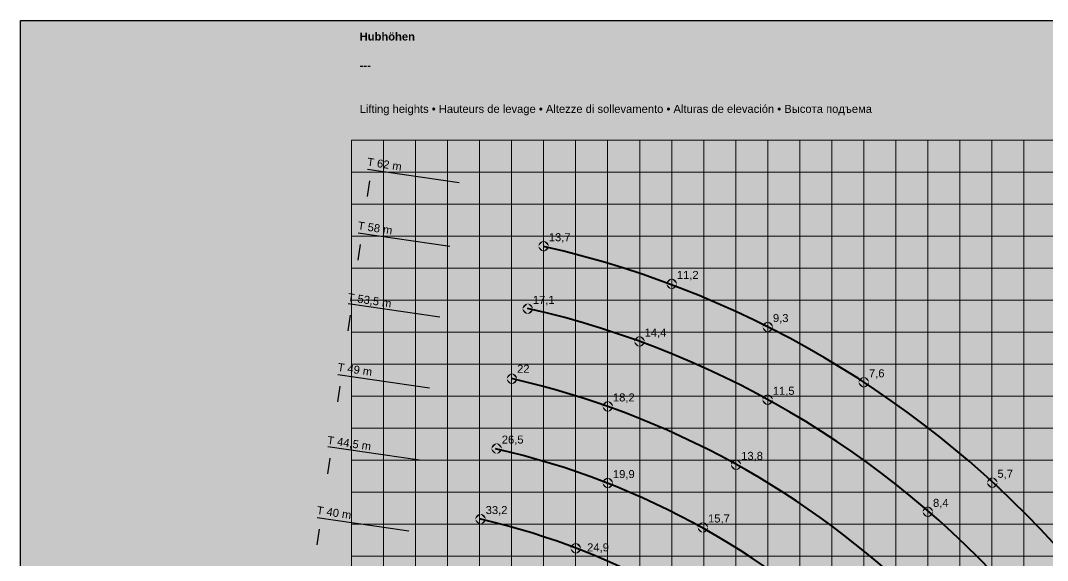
# Model space of a CAD drawing. Header units: millimetres. Extents: x -20671 to 76988, y -14746 to 75470.
# Drawn here: x -20671 to 43469, y 41720 to 75470 of the extents above; entities that cross this region are included whole.
import ezdxf

# ---------------------------------------------------------------- set-up
doc = ezdxf.new("R2010")
doc.units = ezdxf.units.MM
doc.layers.add('PDF_Geometry', color=7, linetype='Continuous', true_color=0xadadad)
doc.layers.add('PDF_Text', color=250, linetype='Continuous')
doc.styles.add('PDF Arial', font='arial.ttf')
doc.styles.add('PDF Arial Bold', font='arialbd.ttf')

msp = doc.modelspace()

# ---------------------------------------------------------------- hatches: boundary and pattern name
at = {"lineweight": 35, "true_color": 0xfff1c8, "transparency": 33554687}
h = msp.add_hatch(color=254, dxfattribs=at)
h.dxf.hatch_style = 1
h.paths.add_polyline_path([(76988, -3684), (-20671, -3684), (-20671, 75470), (76988, 75470)])
at = {"layer": 'PDF_Geometry', "lineweight": 40, "transparency": 16777216}
h = msp.add_hatch(color=250, dxfattribs=at)
h.paths.add_polyline_path([(12000, 61686, 0.414273), (11678, 61364)], flags=0)
h.paths.add_polyline_path([(12323, 61364, 0.414605), (12000, 61686)], flags=0)
h.paths.add_polyline_path([(12000, 61042, 0.414273), (12323, 61364)], flags=0)
h.paths.add_polyline_path([(11678, 61364, 0.413942), (12000, 61042)], flags=0)
h = msp.add_hatch(color=250, dxfattribs=at)
h.paths.add_polyline_path([(20000, 59330, 0.414273), (19678, 59008)], flags=0)
h.paths.add_polyline_path([(20323, 59008, 0.414605), (20000, 59330)], flags=0)
h.paths.add_polyline_path([(20000, 58685, 0.414273), (20323, 59008)], flags=0)
h.paths.add_polyline_path([(19678, 59008, 0.413942), (20000, 58685)], flags=0)
h = msp.add_hatch(color=250, dxfattribs=at)
h.paths.add_polyline_path([(11005, 57773, 0.414273), (10683, 57450)], flags=0)
h.paths.add_polyline_path([(11327, 57450, 0.414605), (11005, 57773)], flags=0)
h.paths.add_polyline_path([(11005, 57128, 0.414273), (11327, 57450)], flags=0)
h.paths.add_polyline_path([(10683, 57450, 0.413942), (11005, 57128)], flags=0)
h = msp.add_hatch(color=250, dxfattribs=at)
h.paths.add_polyline_path([(26000, 56635, 0.414273), (25678, 56313)], flags=0)
h.paths.add_polyline_path([(26322, 56313, 0.414605), (26000, 56635)], flags=0)
h.paths.add_polyline_path([(26000, 55990, 0.414273), (26322, 56313)], flags=0)
h.paths.add_polyline_path([(25678, 56313, 0.413942), (26000, 55990)], flags=0)
h = msp.add_hatch(color=250, dxfattribs=at)
h.paths.add_polyline_path([(17989, 55731, 0.414273), (17667, 55409)], flags=0)
h.paths.add_polyline_path([(18312, 55409, 0.414605), (17989, 55731)], flags=0)
h.paths.add_polyline_path([(17989, 55086, 0.414273), (18312, 55409)], flags=0)
h.paths.add_polyline_path([(17667, 55409, 0.413942), (17989, 55086)], flags=0)
h = msp.add_hatch(color=250, dxfattribs=at)
h.paths.add_polyline_path([(10023, 53396, 0.414273), (9700, 53073)], flags=0)
h.paths.add_polyline_path([(10345, 53073, 0.414605), (10023, 53396)], flags=0)
h.paths.add_polyline_path([(10023, 52751, 0.414273), (10345, 53073)], flags=0)
h.paths.add_polyline_path([(9700, 53073, 0.413942), (10023, 52751)], flags=0)
h = msp.add_hatch(color=250, dxfattribs=at)
h.paths.add_polyline_path([(31998, 53181, 0.414273), (31676, 52858)], flags=0)
h.paths.add_polyline_path([(32320, 52858, 0.414605), (31998, 53181)], flags=0)
h.paths.add_polyline_path([(31998, 52536, 0.414273), (32320, 52858)], flags=0)
h.paths.add_polyline_path([(31676, 52858, 0.413942), (31998, 52536)], flags=0)
h = msp.add_hatch(color=250, dxfattribs=at)
h.paths.add_polyline_path([(25992, 52087, 0.414273), (25670, 51765)], flags=0)
h.paths.add_polyline_path([(26315, 51765, 0.414605), (25992, 52087)], flags=0)
h.paths.add_polyline_path([(25992, 51442, 0.414273), (26315, 51765)], flags=0)
h.paths.add_polyline_path([(25670, 51765, 0.413942), (25992, 51442)], flags=0)
h = msp.add_hatch(color=250, dxfattribs=at)
h.paths.add_polyline_path([(16009, 51672, 0.414273), (15686, 51349)], flags=0)
h.paths.add_polyline_path([(16331, 51349, 0.414605), (16009, 51672)], flags=0)
h.paths.add_polyline_path([(16009, 51027, 0.414273), (16331, 51349)], flags=0)
h.paths.add_polyline_path([(15686, 51349, 0.413942), (16009, 51027)], flags=0)
h = msp.add_hatch(color=250, dxfattribs=at)
h.paths.add_polyline_path([(9065, 49038, 0.414273), (8742, 48716)], flags=0)
h.paths.add_polyline_path([(9387, 48716, 0.414605), (9065, 49038)], flags=0)
h.paths.add_polyline_path([(9065, 48393, 0.414273), (9387, 48716)], flags=0)
h.paths.add_polyline_path([(8742, 48716, 0.413942), (9065, 48393)], flags=0)
h = msp.add_hatch(color=250, dxfattribs=at)
h.paths.add_polyline_path([(24018, 48020, 0.414273), (23696, 47698)], flags=0)
h.paths.add_polyline_path([(24340, 47698, 0.414605), (24018, 48020)], flags=0)
h.paths.add_polyline_path([(24018, 47376, 0.414273), (24340, 47698)], flags=0)
h.paths.add_polyline_path([(23696, 47698, 0.413942), (24018, 47376)], flags=0)
h = msp.add_hatch(color=250, dxfattribs=at)
h.paths.add_polyline_path([(16009, 46883, 0.414273), (15686, 46561)], flags=0)
h.paths.add_polyline_path([(16331, 46561, 0.414605), (16009, 46883)], flags=0)
h.paths.add_polyline_path([(16009, 46238, 0.414273), (16331, 46561)], flags=0)
h.paths.add_polyline_path([(15686, 46561, 0.413942), (16009, 46238)], flags=0)
h = msp.add_hatch(color=250, dxfattribs=at)
h.paths.add_polyline_path([(40025, 46901, 0.414273), (39702, 46578)], flags=0)
h.paths.add_polyline_path([(40347, 46578, 0.414605), (40025, 46901)], flags=0)
h.paths.add_polyline_path([(40025, 46256, 0.414273), (40347, 46578)], flags=0)
h.paths.add_polyline_path([(39702, 46578, 0.413942), (40025, 46256)], flags=0)
h = msp.add_hatch(color=250, dxfattribs=at)
h.paths.add_polyline_path([(36000, 45083, 0.414273), (35677, 44760)], flags=0)
h.paths.add_polyline_path([(36322, 44760, 0.414605), (36000, 45083)], flags=0)
h.paths.add_polyline_path([(36000, 44438, 0.414273), (36322, 44760)], flags=0)
h.paths.add_polyline_path([(35677, 44760, 0.413942), (36000, 44438)], flags=0)
h = msp.add_hatch(color=250, dxfattribs=at)
h.paths.add_polyline_path([(8059, 44632, 0.414273), (7737, 44310)], flags=0)
h.paths.add_polyline_path([(8382, 44310, 0.414605), (8059, 44632)], flags=0)
h.paths.add_polyline_path([(8059, 43988, 0.414273), (8382, 44310)], flags=0)
h.paths.add_polyline_path([(7737, 44310, 0.413942), (8059, 43988)], flags=0)
h = msp.add_hatch(color=250, dxfattribs=at)
h.paths.add_polyline_path([(21947, 44106, 0.414273), (21624, 43783)], flags=0)
h.paths.add_polyline_path([(22269, 43783, 0.414605), (21947, 44106)], flags=0)
h.paths.add_polyline_path([(21947, 43461, 0.414273), (22269, 43783)], flags=0)
h.paths.add_polyline_path([(21624, 43783, 0.413942), (21947, 43461)], flags=0)
h = msp.add_hatch(color=250, dxfattribs=at)
h.paths.add_polyline_path([(14011, 42802, 0.414273), (13688, 42480)], flags=0)
h.paths.add_polyline_path([(14333, 42480, 0.414605), (14011, 42802)], flags=0)
h.paths.add_polyline_path([(14011, 42157, 0.414273), (14333, 42480)], flags=0)
h.paths.add_polyline_path([(13688, 42480, 0.413942), (14011, 42157)], flags=0)

# ---------------------------------------------------------------- linework, layer by layer
at = {"transparency": 16777216}
msp.add_lwpolyline([(76988, -3684), (-20671, -3684), (-20671, 75470), (76988, 75470)], close=True, dxfattribs=at)
at = {"layer": 'PDF_Geometry', "lineweight": 9, "transparency": 16777216}
for points in [[(0, 0), (0, 67998)], [(62000, 67998), (0, 67998)], [(2000, 0), (2000, 67998)], [(4000, 0), (4000, 67998)], [(6000, 0), (6000, 67998)], [(8000, 0), (8000, 67998)], [(10000, 0), (10000, 67998)], [(12000, 0), (12000, 67998)], [(14000, 0), (14000, 67998)], [(16000, 0), (16000, 67998)], [(18000, 0), (18000, 67998)], [(20000, 0), (20000, 67998)], [(22000, 0), (22000, 67998)], [(24000, 0), (24000, 67998)], [(26000, 0), (26000, 67998)], [(28000, 0), (28000, 67998)], [(30000, 0), (30000, 67998)], [(32000, 0), (32000, 67998)], [(34000, 0), (34000, 67998)], [(36000, 0), (36000, 67998)], [(38000, 0), (38000, 67998)], [(40000, 0), (40000, 67998)], [(41999, 0), (41999, 67998)], [(62000, 65998), (0, 65998)], [(62000, 63998), (0, 63998)], [(62000, 61998), (0, 61998)], [(62000, 59998), (0, 59998)], [(62000, 57998), (0, 57998)], [(62000, 55998), (0, 55998)], [(62000, 53999), (0, 53999)], [(62000, 51999), (0, 51999)], [(62000, 49999), (0, 49999)], [(62000, 47999), (0, 47999)], [(62000, 45999), (0, 45999)], [(62000, 43999), (0, 43999)], [(62000, 41999), (0, 41999)]]:
    msp.add_lwpolyline(points, dxfattribs=at)
at = {"layer": 'PDF_Geometry', "color": 250, "lineweight": 40, "transparency": 16777216}
for centre, radius, start, end in [((-1814, 1031), 61884, 3.2367, 77.1016), ((-1920, 938), 57999, 3.59497, 77.12848), ((-1919, 938), 53498, 13.95904, 77.12638), ((-1920, 937), 49000, 12.05256, 77.12258), ((-1920, 938), 44499, 9.26112, 77.11913)]:
    msp.add_arc(centre, radius, start, end, dxfattribs=at)
at = {"layer": 'PDF_Text', "transparency": 16777216}
for points in [[(1000, 66179), (6730, 65351)], [(1009, 64477), (1150, 65454)], [(416, 62196), (6146, 61369)], [(417, 60492), (558, 61469)], [(-210, 57777), (5521, 56950)], [(-205, 56068), (-64, 57045)], [(-849, 53336), (4881, 52509)], [(-850, 51632), (-709, 52609)], [(-1482, 48846), (4248, 48019)], [(-1472, 47138), (-1331, 48114)], [(-2150, 44404), (3580, 43577)], [(-2147, 42696), (-2006, 43673)]]:
    msp.add_lwpolyline(points, dxfattribs=at)
for points in [[(1339, 65274), (1238, 66125), (900, 65337)], [(747, 61289), (646, 62139), (308, 61352)], [(125, 56865), (24, 57715), (-314, 56928)], [(-521, 52429), (-622, 53280), (-959, 52492)], [(-1142, 47934), (-1244, 48785), (-1581, 47998)], [(-1817, 43493), (-1919, 44343), (-2256, 43556)]]:
    msp.add_solid(points, dxfattribs=at)

# ---------------------------------------------------------------- texts
at = {"layer": 'PDF_Text', "transparency": 16777216, "char_height": 500, "attachment_point": 7}
for s, insert, style in [('Hubhöhen', (510, 74214), 'PDF Arial Bold'), ('---', (510, 72420), 'PDF Arial Bold'), ('Lifting heights • Hauteurs de levage • Altezze di sollevamento • Alturas de elevación • Высота подъема', (510, 69546), 'PDF Arial'), ('13,7', (12322, 61582), 'PDF Arial'), ('11,2', (20322, 59225), 'PDF Arial'), ('17,1', (11327, 57668), 'PDF Arial'), ('9,3', (26322, 56530), 'PDF Arial'), ('14,4', (18311, 55626), 'PDF Arial'), ('22', (10345, 53454), 'PDF Arial'), ('7,6', (32320, 53076), 'PDF Arial'), ('18,2', (16330, 51567), 'PDF Arial'), ('11,5', (26314, 51983), 'PDF Arial'), ('26,5', (9387, 48933), 'PDF Arial'), ('13,8', (24340, 47916), 'PDF Arial'), ('19,9', (16330, 46778), 'PDF Arial'), ('5,7', (40346, 46796), 'PDF Arial'), ('8,4', (36322, 44978), 'PDF Arial'), ('33,2', (8381, 44528), 'PDF Arial'), ('15,7', (22269, 44001), 'PDF Arial'), ('24,9', (14716, 42195), 'PDF Arial')]:
    msp.add_mtext(s, dxfattribs=dict(at, insert=insert, style=style))
at = {"layer": 'PDF_Text', "transparency": 16777216, "char_height": 500, "attachment_point": 7, "rotation": 351.46647, "style": 'PDF Arial'}
for s, insert in [('T 62 m', (949, 66396)), ('T 58 m', (365, 62413)), ('T 53,5 m', (-282, 57848)), ('T 49 m', (-898, 53568)), ('T 44,5 m', (-1555, 48917)), ('T 40 m', (-2201, 44621))]:
    msp.add_mtext(s, dxfattribs=dict(at, insert=insert))

doc.saveas('drawing.dxf')
